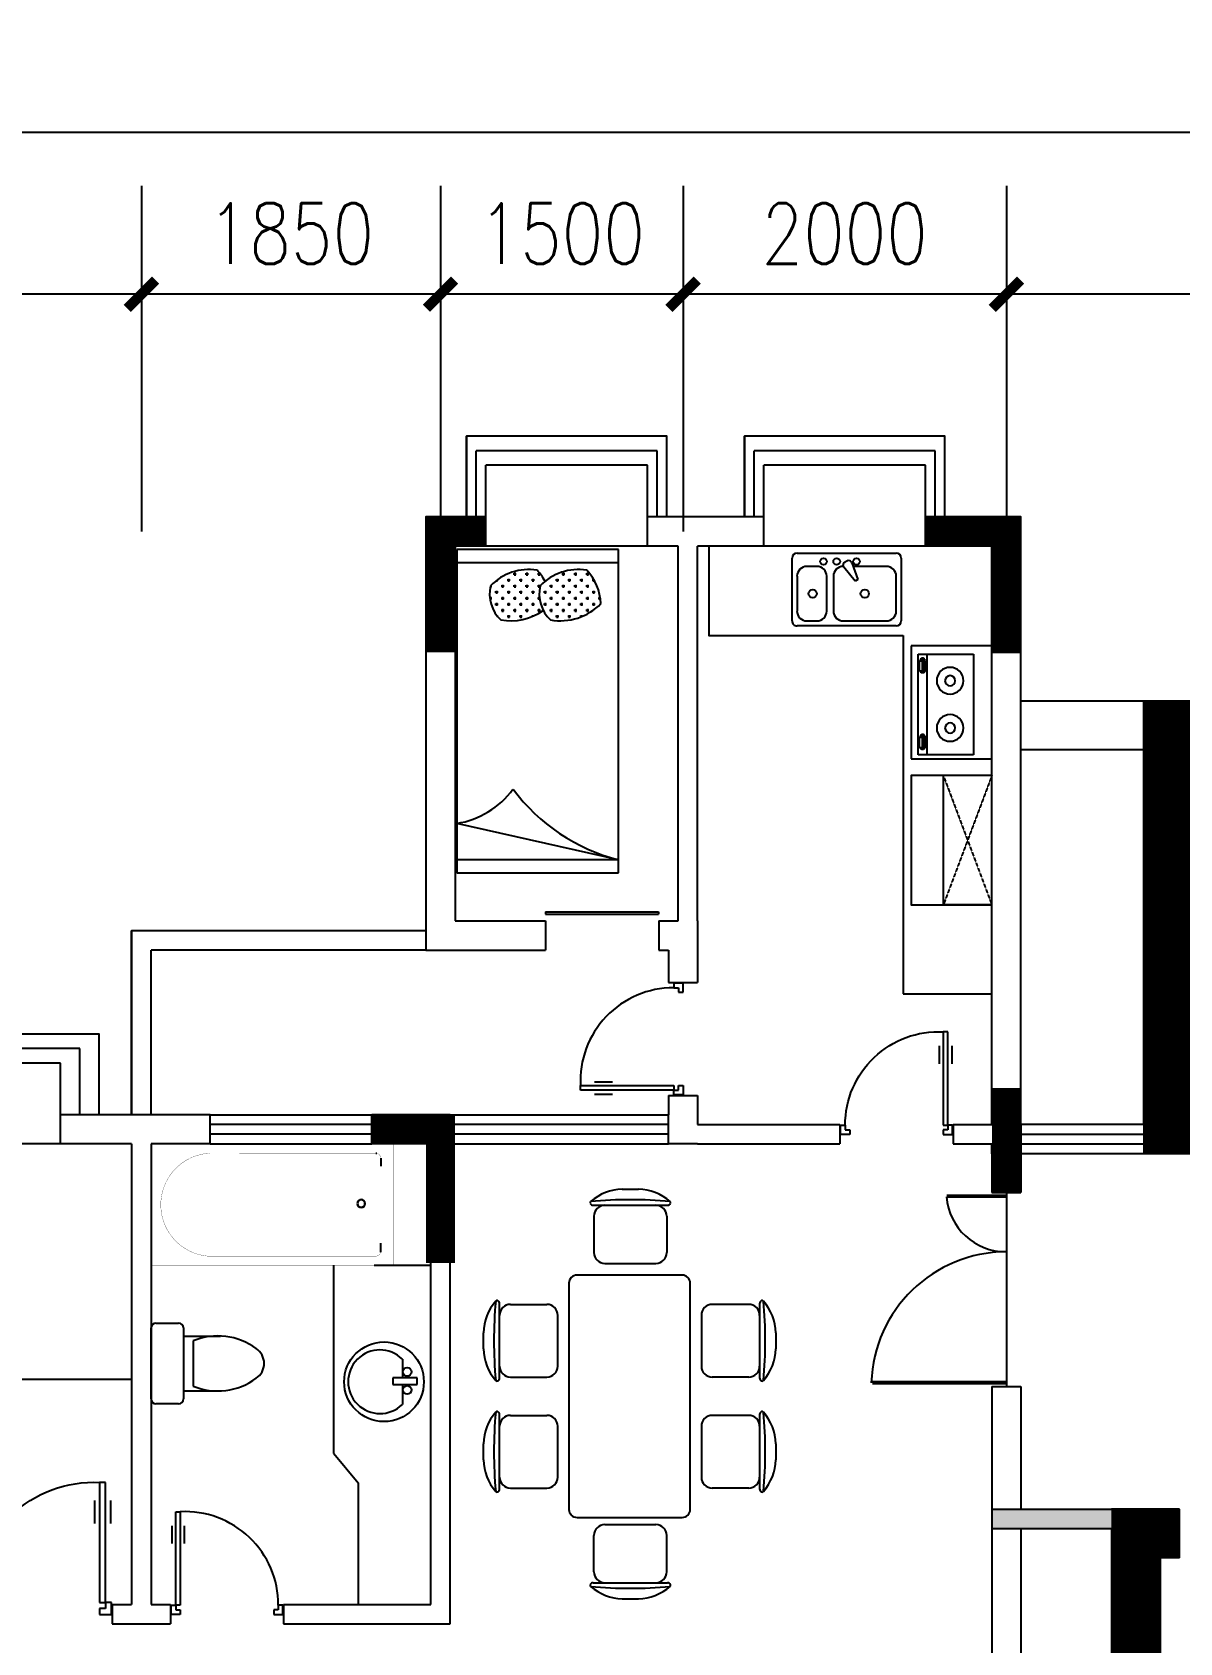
# Model space of a CAD drawing. Header units: millimetres. Extents: x 1245 to 40503, y 543 to 27982.
# Drawn here: x 10520 to 17617, y 17386 to 27353 of the extents above; entities that cross this region are included whole.
import ezdxf
from ezdxf.enums import TextEntityAlignment as Align

# ---------------------------------------------------------------- set-up
doc = ezdxf.new("R2010")
doc.units = ezdxf.units.MM
doc.linetypes.add('DASHED', pattern=[0.75, 0.5, -0.25])
doc.linetypes.add('HIDDEN', pattern=[0.375, 0.25, -0.125])
for name, color, linetype in [('AXIS', 3, 'Continuous'), ('J', 7, 'Continuous'), ('TOILET', 7, 'Continuous'), ('TOTHER', 7, 'Continuous'), ('W', 2, 'Continuous'), ('WALL', 4, 'Continuous'), ('WC', 10, 'Continuous'), ('WINDOW', 5, 'Continuous'), ('WINDOW_TEXT', 7, 'Continuous'), ('ZHU', 1, 'Continuous'), ('轮廓线', 240, 'Continuous')]:
    doc.layers.add(name, color=color, linetype=linetype)
doc.styles.add('DIM_FONT', font='SIMPLEX.shx', dxfattribs={"width": 0.8})
doc.styles.add('SIMPLEX', font='SIMPLEX.SHX')
doc.styles.get("Standard").update_dxf_attribs({"font": 'arial.ttf'})
doc.dimstyles.new('AXIS125', dxfattribs={"dimscale": 1.25, "dimtxt": 300, "dimasz": 1, "dimexe": 250, "dimexo": 300, "dimgap": 150, "dimtad": 1, "dimdec": 0, "dimzin": 0, "dimdsep": 46, "dimtxsty": 'DIM_FONT', "dimblk": '_DIMX', "dimcen": 0, "dimse1": 1, "dimse2": 1, "dimclrt": 7, "dimadec": 0, "dimazin": 0, "dimtfac": 1, "dimtdec": 0, "dimtix": 1, "dimtmove": 2, "dimatfit": 3, "dimldrblk": '_DIMX', "dimfxl": 1, "dimtolj": 1, "dimtzin": 0, "dimarcsym": 0})

# ---------------------------------------------------------------- blocks, each defined once
blk = doc.blocks.new('_B0MWI')
for p, q in [((-0.62, 3.2778), (0.62, 3.2778)), ((-0.62, 0.5), (-0.62, 3.2778)), ((0.62, 0.5), (0.62, 3.2778)), ((-0.56, 2.7778), (0.56, 2.7778)), ((-0.56, 0.5), (-0.56, 2.7778)), ((0.56, 0.5), (0.56, 2.7778)), ((-0.5, 2.2778), (0.5, 2.2778)), ((-0.5, 0.5), (-0.5, 2.2778)), ((0.5, 0.5), (0.5, 2.2778)), ((-0.5, -0.5), (0.5, -0.5))]:
    blk.add_line(p, q)
blk = doc.blocks.new('A$C11E469DE')
at = {"layer": 'W', "xscale": -1000, "yscale": 180, "zscale": 1000, "rotation": 359.999999683211}
blk.add_blockref('_B0MWI', (620, 90), dxfattribs=at)
blk = doc.blocks.new('_DIMX')
at = {"const_width": 50}
blk.add_lwpolyline([(-70, -70), (70, 70)], dxfattribs=at)
blk = doc.blocks.new('*D86')
at = {"layer": 'AXIS', "color": 0, "lineweight": -2, "transparency": 16777216}
blk.add_line((31243.5, 26731.5), (6246, 26731.5), dxfattribs=at)
at = {"layer": 'DEFPOINTS', "color": 0, "transparency": 16777216}
for p in [(6244.7, 26731.5), (6244.7, 24262.8), (31244.7, 24262.8)]:
    blk.add_point(p, dxfattribs=at)
at = {"layer": 'AXIS', "color": 0, "lineweight": -2, "transparency": 16777216, "xscale": 1.25, "yscale": 1.25, "zscale": 1.25, "rotation": 180}
blk.add_blockref('_DIMX', (6244.7, 26731.5), dxfattribs=at)
at = {"layer": 'AXIS', "color": 0, "lineweight": -2, "transparency": 16777216, "xscale": 1.25, "yscale": 1.25, "zscale": 1.25}
blk.add_blockref('_DIMX', (31244.7, 26731.5), dxfattribs=at)
at = {"layer": 'AXIS', "color": 7, "transparency": 16777216, "insert": (18744.7, 27106.5), "char_height": 375, "attachment_point": 5, "style": 'DIM_FONT'}
blk.add_mtext('\\A1;25000', dxfattribs=at)
blk = doc.blocks.new('*D88')
at = {"layer": 'AXIS', "color": 0, "lineweight": -2, "transparency": 16777216}
blk.add_line((11193.5, 25731.5), (8196, 25731.5), dxfattribs=at)
at = {"layer": 'DEFPOINTS', "color": 0, "transparency": 16777216}
for p in [(8194.7, 25731.5), (8194.7, 24262.8), (11194.7, 24262.8)]:
    blk.add_point(p, dxfattribs=at)
at = {"layer": 'AXIS', "color": 0, "lineweight": -2, "transparency": 16777216, "xscale": 1.25, "yscale": 1.25, "zscale": 1.25, "rotation": 180}
blk.add_blockref('_DIMX', (8194.7, 25731.5), dxfattribs=at)
at = {"layer": 'AXIS', "color": 0, "lineweight": -2, "transparency": 16777216, "xscale": 1.25, "yscale": 1.25, "zscale": 1.25}
blk.add_blockref('_DIMX', (11194.7, 25731.5), dxfattribs=at)
at = {"layer": 'AXIS', "color": 7, "transparency": 16777216, "insert": (9694.7, 26106.5), "char_height": 375, "attachment_point": 5, "style": 'DIM_FONT'}
blk.add_mtext('\\A1;3000', dxfattribs=at)
blk = doc.blocks.new('*D89')
at = {"layer": 'AXIS', "color": 0, "lineweight": -2, "transparency": 16777216}
blk.add_line((13043.5, 25731.5), (11196, 25731.5), dxfattribs=at)
at = {"layer": 'DEFPOINTS', "color": 0, "transparency": 16777216}
for p in [(11194.7, 25731.5), (11194.7, 24262.8), (13044.7, 24262.8)]:
    blk.add_point(p, dxfattribs=at)
at = {"layer": 'AXIS', "color": 0, "lineweight": -2, "transparency": 16777216, "xscale": 1.25, "yscale": 1.25, "zscale": 1.25, "rotation": 180}
blk.add_blockref('_DIMX', (11194.7, 25731.5), dxfattribs=at)
at = {"layer": 'AXIS', "color": 0, "lineweight": -2, "transparency": 16777216, "xscale": 1.25, "yscale": 1.25, "zscale": 1.25}
blk.add_blockref('_DIMX', (13044.7, 25731.5), dxfattribs=at)
at = {"layer": 'AXIS', "color": 7, "transparency": 16777216, "insert": (12119.7, 26106.5), "char_height": 375, "attachment_point": 5, "style": 'DIM_FONT'}
blk.add_mtext('\\A1;1850', dxfattribs=at)
blk = doc.blocks.new('*D90')
at = {"layer": 'AXIS', "color": 0, "lineweight": -2, "transparency": 16777216}
blk.add_line((14543.5, 25731.5), (13046, 25731.5), dxfattribs=at)
at = {"layer": 'DEFPOINTS', "color": 0, "transparency": 16777216}
for p in [(13044.7, 25731.5), (13044.7, 24262.8), (14544.7, 24262.8)]:
    blk.add_point(p, dxfattribs=at)
at = {"layer": 'AXIS', "color": 0, "lineweight": -2, "transparency": 16777216, "xscale": 1.25, "yscale": 1.25, "zscale": 1.25, "rotation": 180}
blk.add_blockref('_DIMX', (13044.7, 25731.5), dxfattribs=at)
at = {"layer": 'AXIS', "color": 0, "lineweight": -2, "transparency": 16777216, "xscale": 1.25, "yscale": 1.25, "zscale": 1.25}
blk.add_blockref('_DIMX', (14544.7, 25731.5), dxfattribs=at)
at = {"layer": 'AXIS', "color": 7, "transparency": 16777216, "insert": (13794.7, 26106.5), "char_height": 375, "attachment_point": 5, "style": 'DIM_FONT'}
blk.add_mtext('\\A1;1500', dxfattribs=at)
blk = doc.blocks.new('*D91')
at = {"layer": 'AXIS', "color": 0, "lineweight": -2, "transparency": 16777216}
blk.add_line((16543.5, 25731.5), (14546, 25731.5), dxfattribs=at)
at = {"layer": 'DEFPOINTS', "color": 0, "transparency": 16777216}
for p in [(14544.7, 25731.5), (14544.7, 24262.8), (16544.7, 24262.8)]:
    blk.add_point(p, dxfattribs=at)
at = {"layer": 'AXIS', "color": 0, "lineweight": -2, "transparency": 16777216, "xscale": 1.25, "yscale": 1.25, "zscale": 1.25, "rotation": 180}
blk.add_blockref('_DIMX', (14544.7, 25731.5), dxfattribs=at)
at = {"layer": 'AXIS', "color": 0, "lineweight": -2, "transparency": 16777216, "xscale": 1.25, "yscale": 1.25, "zscale": 1.25}
blk.add_blockref('_DIMX', (16544.7, 25731.5), dxfattribs=at)
at = {"layer": 'AXIS', "color": 7, "transparency": 16777216, "insert": (15544.7, 26106.5), "char_height": 375, "attachment_point": 5, "style": 'DIM_FONT'}
blk.add_mtext('\\A1;2000', dxfattribs=at)
blk = doc.blocks.new('*D92')
at = {"layer": 'AXIS', "color": 0, "lineweight": -2, "transparency": 16777216}
blk.add_line((20943.5, 25731.5), (16546, 25731.5), dxfattribs=at)
at = {"layer": 'DEFPOINTS', "color": 0, "transparency": 16777216}
for p in [(16544.7, 25731.5), (16544.7, 24262.8), (20944.7, 24262.8)]:
    blk.add_point(p, dxfattribs=at)
at = {"layer": 'AXIS', "color": 0, "lineweight": -2, "transparency": 16777216, "xscale": 1.25, "yscale": 1.25, "zscale": 1.25, "rotation": 180}
blk.add_blockref('_DIMX', (16544.7, 25731.5), dxfattribs=at)
at = {"layer": 'AXIS', "color": 0, "lineweight": -2, "transparency": 16777216, "xscale": 1.25, "yscale": 1.25, "zscale": 1.25}
blk.add_blockref('_DIMX', (20944.7, 25731.5), dxfattribs=at)
at = {"layer": 'AXIS', "color": 7, "transparency": 16777216, "insert": (18744.7, 26106.5), "char_height": 375, "attachment_point": 5, "style": 'DIM_FONT'}
blk.add_mtext('\\A1;4400', dxfattribs=at)
blk = doc.blocks.new('M_E24TTP')
at = {"layer": 'TOILET', "color": 7}
for p, q in [((-169.7, 200.4), (-169.7, 430.4)), ((169.7, 200.4), (169.7, 430.4)), ((-220, 200), (220, 200)), ((-139.7, 260.4), (139.7, 260.4)), ((-250, 30), (-250, 170)), ((250, 170), (250, 30)), ((220, 0), (-220, 0))]:
    blk.add_line(p, q, dxfattribs=at)
for centre, radius, start, end in [((0, 589.6), 109.8, 33.45086, 146.54914), ((227.4, 412.8), 397.5, 143.36186, 202.54952), ((-227.4, 412.8), 397.5, 337.45048, 36.63814), ((-220, 170), 30, 90, 180), ((220, 170), 30, 0, 90), ((-220, 30), 30, 180, 270), ((220, 30), 30, 270, 0)]:
    blk.add_arc(centre, radius, start, end, dxfattribs=at)
at = {"style": 'DIM_FONT', "width": 0.8, "flags": 9}
for tag in ['YSIZE', 'XSIZE']:
    blk.add_attdef(tag, (0, 0), '', height=0.5, dxfattribs=at)
blk = doc.blocks.new('M_E4')
for p, q in [((670.2, -79.9), (670.2, -136.6)), ((670.2, -85.9), (670.2, -97)), ((670, -662.9), (670, -613.6))]:
    blk.add_line(p, q)
at = {"const_width": 1.5}
for points in [[(-750, -750), (-750, 0)], [(-750, 0), (750, 0)], [(750, 0), (750, -750)], [(607.9, -55.9), (640.2, -55.9)], [(670, -89.8), (670, -656.4)], [(670, -662.9), (670, -654.6)], [(750, -750), (-750, -750)]]:
    blk.add_lwpolyline(points, dxfattribs=at)
for points in [[(-399.3, -55.8, 0.930688), (-387.6, -693, 0.930688)], [(670.2, -85.9, 0.414214), (640.2, -55.9, 0.414214)], [(670, -89.8, 0.041784), (669.6, -84.8, 0.412615)], [(640, -692.9, 0.414214), (670, -662.9, 0.414214)]]:
    blk.add_lwpolyline(points, format="xyb", dxfattribs=at)
at = {"const_width": 1.5, "flags": 128}
for points in [[(-399.3, -55.8), (607.9, -55.9)], [(-399.3, -694.2), (645.3, -692.5)]]:
    blk.add_lwpolyline(points, dxfattribs=at)
for radius in [25, 23]:
    blk.add_circle((550, -381.2), radius)
blk.add_arc((640, -662.9), 30, 270, 280.17596)
at = {"width": 0.8, "flags": 9}
for tag in ['XSIZE', 'YSIZE']:
    blk.add_attdef(tag, (0, 0), '', height=0.5, dxfattribs=at)
blk = doc.blocks.new('M_A23MCU')
for p, q in [((-0.454, 0.081), (-0.454, 0.905)), ((-0.454, 0.905), (-0.413, 0.905)), ((-0.413, 0.905), (-0.413, 0.081)), ((-0.489, 0.782), (-0.489, 0.624)), ((-0.378, 0.782), (-0.378, 0.624)), ((-0.495, -0.002), (-0.495, 0.081)), ((-0.495, 0.081), (-0.454, 0.081)), ((-0.413, 0.081), (-0.454, 0.081)), ((-0.454, 0.081), (-0.454, 0.039)), ((-0.454, 0.039), (-0.413, 0.039)), ((-0.413, 0.039), (-0.413, -0.002)), ((0.412, 0.039), (0.412, -0.002)), ((0.453, 0.039), (0.412, 0.039)), ((0.453, 0.081), (0.453, 0.039)), ((0.494, 0.081), (0.453, 0.081)), ((0.494, -0.002), (0.494, 0.081)), ((-0.413, -0.002), (-0.495, -0.002)), ((-0.495, -0.002), (-0.495, -0.002)), ((0.412, -0.002), (0.494, -0.002)), ((0.494, -0.002), (0.494, -0.002))]:
    blk.add_line(p, q)
blk.add_arc((-0.372, 0.082), 0.825, 359.9283, 92.866)
blk = doc.blocks.new('_WBLK')
for p, q in [((-0.5, 0.5), (0.5, 0.5)), ((0.5, 0.1667), (-0.5, 0.1667)), ((0.5, -0.1667), (-0.5, -0.1667)), ((-0.5, -0.5), (0.5, -0.5))]:
    blk.add_line(p, q)
at = {"layer": 'WINDOW_TEXT', "style": 'SIMPLEX', "flags": 9}
blk.add_attdef('A', text='', height=1, dxfattribs=at).set_placement((0, 1.5), align=Align.MIDDLE)
blk = doc.blocks.new('M_A6')
blk.add_line((0.5, 0), (0.5, 0))
blk = doc.blocks.new('M_A17ORW')
at = {"const_width": 0.02}
for points in [[(-0.481, -0.0014), (-0.481, -0.3084)], [(0.481, 0.0014), (0.481, -0.6906)]]:
    blk.add_lwpolyline(points, dxfattribs=at)
for centre, radius, start, end in [((-0.5008, -0.0026), 0.3067, 274.24917, 0.21013), ((0.5046, 0.0019), 0.6987, 180.27623, 268.06031)]:
    blk.add_arc(centre, radius, start, end)
blk = doc.blocks.new('M_A13ZTG')
for p, q in [((-0.502, 0.208), (0.498, 0.208)), ((-0.502, 0.208), (-0.502, 0.19)), ((-0.502, 0.19), (0.498, 0.19)), ((0.498, 0.208), (0.498, 0.19))]:
    blk.add_line(p, q)
blk = doc.blocks.new('*X16')
at = {"color": 0}
for p, q in [((284896.9, 2278.1), (284896.9, 2296.9)), ((284933, 2325), (284943.8, 2325)), ((284934.4, 2315.6), (284934.4, 2325.6)), ((284971.9, 2278.1), (284971.9, 2296.9)), ((285000, 2325), (285018.8, 2325)), ((285009.4, 2315.6), (285009.4, 2334.4)), ((285046.9, 2278.1), (285046.9, 2296.9)), ((285075, 2325), (285093.8, 2325)), ((285084.4, 2315.6), (285084.4, 2334.4)), ((285121.9, 2278.1), (285121.9, 2296.9)), ((285196.9, 2278.1), (285196.9, 2296.9)), ((285234.4, 2315.6), (285234.4, 2322.7)), ((285239.8, 2325), (285243.8, 2325)), ((285271.9, 2278.1), (285271.9, 2296.9)), ((285300, 2325), (285318.8, 2325)), ((285309.4, 2315.6), (285309.4, 2334.4)), ((285346.9, 2278.1), (285346.9, 2296.9)), ((285375, 2325), (285393.8, 2325)), ((285384.4, 2315.6), (285384.4, 2334.4)), ((285421.9, 2278.1), (285421.9, 2296.9)), ((285450, 2325), (285452.3, 2325)), ((285459.4, 2315.6), (285459.4, 2315.8)), ((284817.1, 2212.5), (284831.2, 2212.5)), ((284821.9, 2203.1), (284821.9, 2221.9)), ((284850, 2250), (284868.8, 2250)), ((284859.4, 2240.6), (284859.4, 2259.4)), ((284887.5, 2287.5), (284906.2, 2287.5)), ((284887.5, 2212.5), (284906.2, 2212.5)), ((284896.9, 2203.1), (284896.9, 2221.9)), ((284925, 2250), (284943.8, 2250)), ((284934.4, 2240.6), (284934.4, 2259.4)), ((284962.5, 2287.5), (284981.2, 2287.5)), ((284962.5, 2212.5), (284981.2, 2212.5)), ((284971.9, 2203.1), (284971.9, 2221.9)), ((285000, 2250), (285018.8, 2250)), ((285009.4, 2240.6), (285009.4, 2259.4)), ((285037.5, 2287.5), (285056.2, 2287.5)), ((285037.5, 2212.5), (285056.2, 2212.5)), ((285046.9, 2203.1), (285046.9, 2221.9)), ((285075, 2250), (285093.8, 2250)), ((285084.4, 2240.6), (285084.4, 2259.4)), ((285112.5, 2287.5), (285131.2, 2287.5)), ((285112.5, 2212.5), (285131.2, 2212.5)), ((285121.9, 2203.1), (285121.9, 2221.9)), ((285150, 2250), (285168.8, 2250)), ((285159.4, 2240.6), (285159.4, 2259.4)), ((285187.5, 2287.5), (285206.2, 2287.5)), ((285187.5, 2212.5), (285206.2, 2212.5)), ((285196.9, 2203.1), (285196.9, 2221.9)), ((285225, 2250), (285243.8, 2250)), ((285234.4, 2240.6), (285234.4, 2259.4)), ((285262.5, 2287.5), (285281.2, 2287.5)), ((285262.5, 2212.5), (285281.2, 2212.5)), ((285271.9, 2203.1), (285271.9, 2221.9)), ((285300, 2250), (285318.8, 2250)), ((285309.4, 2240.6), (285309.4, 2259.4)), ((285337.5, 2287.5), (285356.2, 2287.5)), ((285337.5, 2212.5), (285356.2, 2212.5)), ((285346.9, 2203.1), (285346.9, 2221.9)), ((285375, 2250), (285393.8, 2250)), ((285384.4, 2240.6), (285384.4, 2259.4)), ((285412.5, 2287.5), (285431.2, 2287.5)), ((285412.5, 2212.5), (285431.2, 2212.5)), ((285421.9, 2203.1), (285421.9, 2221.9)), ((285450, 2250), (285468.8, 2250)), ((285459.4, 2240.6), (285459.4, 2259.4)), ((285487.5, 2212.5), (285500.2, 2212.5)), ((285496.9, 2203.1), (285496.9, 2221.9)), ((284850, 2175), (284868.8, 2175)), ((284856.1, 2100), (284868.8, 2100)), ((284859.4, 2165.6), (284859.4, 2184.4)), ((284859.4, 2094.3), (284859.4, 2109.4)), ((284887.5, 2137.5), (284906.2, 2137.5)), ((284896.9, 2128.1), (284896.9, 2146.9)), ((284925, 2175), (284943.8, 2175)), ((284925, 2100), (284943.8, 2100)), ((284934.4, 2165.6), (284934.4, 2184.4)), ((284934.4, 2090.6), (284934.4, 2109.4)), ((284962.5, 2137.5), (284981.2, 2137.5)), ((284971.9, 2128.1), (284971.9, 2146.9)), ((285000, 2175), (285018.8, 2175)), ((285000, 2100), (285018.8, 2100)), ((285009.4, 2165.6), (285009.4, 2184.4)), ((285009.4, 2090.6), (285009.4, 2109.4)), ((285037.5, 2137.5), (285056.2, 2137.5)), ((285046.9, 2128.1), (285046.9, 2146.9)), ((285075, 2175), (285093.8, 2175)), ((285075, 2100), (285093.8, 2100)), ((285084.4, 2165.6), (285084.4, 2184.4)), ((285084.4, 2090.6), (285084.4, 2109.4)), ((285112.5, 2137.5), (285131.2, 2137.5)), ((285121.9, 2128.1), (285121.9, 2146.9)), ((285150, 2175), (285168.8, 2175)), ((285150, 2100), (285150.9, 2100)), ((285159.4, 2165.6), (285159.4, 2184.4)), ((285159.4, 2106.3), (285159.4, 2109.4)), ((285162.9, 2100), (285168.8, 2100)), ((285187.5, 2137.5), (285206.2, 2137.5)), ((285196.9, 2128.1), (285196.9, 2146.9)), ((285225, 2175), (285243.8, 2175)), ((285225, 2100), (285243.8, 2100)), ((285234.4, 2165.6), (285234.4, 2184.4)), ((285234.4, 2090.6), (285234.4, 2109.4)), ((285262.5, 2137.5), (285281.2, 2137.5)), ((285271.9, 2128.1), (285271.9, 2146.9)), ((285300, 2175), (285318.8, 2175)), ((285300, 2100), (285318.8, 2100)), ((285309.4, 2165.6), (285309.4, 2184.4)), ((285309.4, 2090.6), (285309.4, 2109.4)), ((285337.5, 2137.5), (285356.2, 2137.5)), ((285346.9, 2128.1), (285346.9, 2146.9)), ((285375, 2175), (285393.8, 2175)), ((285375, 2100), (285393.8, 2100)), ((285384.4, 2165.6), (285384.4, 2184.4)), ((285384.4, 2090.6), (285384.4, 2109.4)), ((285412.5, 2137.5), (285431.2, 2137.5)), ((285421.9, 2128.1), (285421.9, 2146.9)), ((285450, 2175), (285468.8, 2175)), ((285450, 2100), (285457.6, 2100)), ((285459.4, 2165.6), (285459.4, 2184.4)), ((285459.4, 2101.3), (285459.4, 2109.4)), ((285487.5, 2137.5), (285496.8, 2137.5)), ((285496.9, 2137.7), (285496.9, 2146.9)), ((284887.5, 2062.5), (284906.2, 2062.5)), ((284896.9, 2053.1), (284896.9, 2071.9)), ((284962.5, 2062.5), (284981.2, 2062.5)), ((284971.9, 2053.1), (284971.9, 2071.9)), ((285037.5, 2062.5), (285056.2, 2062.5)), ((285046.9, 2053.1), (285046.9, 2071.9)), ((285187.8, 2062.5), (285206.2, 2062.5)), ((285196.9, 2053.1), (285196.9, 2071.9)), ((285262.5, 2062.5), (285281.2, 2062.5)), ((285271.9, 2053.1), (285271.9, 2071.9)), ((285337.5, 2062.5), (285356.2, 2062.5)), ((285346.9, 2053.1), (285346.9, 2071.9))]:
    blk.add_line(p, q, dxfattribs=at)
blk = doc.blocks.new('RECTANG')
for p, q in [((1, 1), (0, 1)), ((0, 1), (0, 0)), ((1, 0), (1, 1)), ((0, 0), (1, 0))]:
    blk.add_line(p, q)
blk = doc.blocks.new('_C1LMW')
for p, q in [((-1000, -80), (0, -305.1)), ((-1000, -80), (0, -80)), ((0, -1920), (-1000, -1920))]:
    blk.add_line(p, q)
for centre, radius, start, end in [((-1289.1, -1214.7), 1170.9, 36.51691, 75.70618), ((81, -828.5), 529.6, 98.79546, 144.09817), ((-348, -517.9), 4.547473508864641e-13, 270, 343.03381), ((-638.9, -1913.1), 354.2, 80.36573, 135.52238), ((-732.6, -1725.1), 222.3, 346.72559, 46.49598), ((-332.1, -1913.1), 354.2, 80.36573, 124.98964), ((-425.8, -1725.1), 222.3, 346.72559, 46.49598), ((-566.5, -1649.1), 325.5, 182.79663, 223.2149), ((-751.9, -1548.2), 327.9, 260.91317, 315.95411)]:
    blk.add_arc(centre, radius, start, end)
at = {"layer": 'J'}
for centre, radius, start, end in [((-445.1, -1548.2), 327.9, 260.91317, 315.95411), ((-259.7, -1649.1), 325.5, 208.32775, 223.2149)]:
    blk.add_arc(centre, radius, start, end, dxfattribs=at)
at = {"xscale": 1999.996, "yscale": 999.998, "zscale": 1999.996, "rotation": 90}
blk.add_blockref('RECTANG', (0, -2000), dxfattribs=at)
blk.add_blockref('*X16', (-285705.5, -3910.1))
at = {"style": 'DIM_FONT', "width": 0.8, "flags": 9}
for tag in ['YSIZE', 'XSIZE']:
    blk.add_attdef(tag, (0, 0), '', height=0.5, dxfattribs=at)
blk = doc.blocks.new('M_E19')
for p, q in [((-323.5, -113.1), (-323.5, -455.5)), ((299.3, -113.1), (-323.5, -113.1)), ((299.3, -455.5), (299.3, -113.1)), ((-323.5, -399.8), (299.3, -399.8)), ((-323.5, -455.5), (299.3, -455.5)), ((-290.9, -422.1), (-290.8, -433.8)), ((-215.7, -431.5), (-280.4, -431.5)), ((-280.4, -431.5), (-280.4, -448.2)), ((-280.4, -448.2), (-215.7, -448.2)), ((-215.7, -448.2), (-215.7, -431.5)), ((-199.1, -423.2), (-199.1, -433.7)), ((182.1, -422.1), (182.2, -433.8)), ((192.6, -431.5), (192.6, -448.2)), ((257.3, -431.5), (192.6, -431.5)), ((192.6, -448.2), (257.3, -448.2)), ((257.3, -448.2), (257.3, -431.5)), ((273.9, -423.2), (273.9, -433.7))]:
    blk.add_line(p, q)
for points in [[(-199.1, -423.2, 0.259034), (-201, -419.8, 0.076276), (-212.5, -414.9, 0.036515), (-226.1, -412.4, 0.026615), (-244.9, -411.4, 0.026615), (-263.8, -412.4, 0.036515), (-277.3, -414.9, 0.076276), (-288.9, -419.8, 0.259034), (-290.8, -423.2, 0.078462), (-290.6, -424.5, 0.056762)], [(-199.1, -433.7, 0.259034), (-201, -430.3, 0.076276), (-212.5, -425.4, 0.036515), (-226.1, -422.9, 0.026615), (-244.9, -421.9, 0.026615), (-263.8, -422.9, 0.036515), (-277.3, -425.4, 0.076276), (-288.9, -430.3, 0.259034), (-290.8, -433.7, 0.259034), (-288.9, -437.2, 0.056762), (-280.4, -441.2, 0.036515)], [(-215.7, -442.9, 0.008736), (-212.5, -442.1, 0.076276), (-201, -437.2, 0.259034), (-199.1, -433.7, 0.259034)], [(273.9, -423.2, 0.259034), (272, -419.8, 0.076276), (260.5, -414.9, 0.036515), (246.9, -412.4, 0.026615), (228.1, -411.4, 0.026615), (209.2, -412.4, 0.036515), (195.7, -414.9, 0.076276), (184.1, -419.8, 0.259034), (182.2, -423.2, 0.078462), (182.4, -424.5, 0.056762)], [(273.9, -433.7, 0.259034), (272, -430.3, 0.076276), (260.5, -425.4, 0.036515), (246.9, -422.9, 0.026615), (228.1, -421.9, 0.026615), (209.2, -422.9, 0.036515), (195.7, -425.4, 0.076276), (184.1, -430.3, 0.259034), (182.2, -433.7, 0.259034), (184.1, -437.2, 0.056762), (192.6, -441.2, 0.036515)], [(257.3, -442.9, 0.008736), (260.5, -442.1, 0.076276), (272, -437.2, 0.259034), (273.9, -433.7, 0.259034)]]:
    blk.add_lwpolyline(points, format="xyb")
at = {"layer": 'TOTHER', "linetype": 'Continuous'}
for p, q in [((-350, 0), (350, 0)), ((-350, -500), (-350, 0)), ((350, 0), (350, -500)), ((350, -500), (-350, -500))]:
    blk.add_line(p, q, dxfattribs=at)
for centre, radius in [((-158.4, -258.5), 82.5), ((134.2, -258.5), 82.5), ((-158.4, -258.5), 31.6), ((134.2, -258.5), 31.6)]:
    blk.add_circle(centre, radius, dxfattribs=at)
at = {"width": 0.8, "flags": 9}
for tag in ['XSIZE', 'YSIZE']:
    blk.add_attdef(tag, (0, 0), '', height=0.5, dxfattribs=at)
blk = doc.blocks.new('M_E25ESP')
at = {"color": 0, "linetype": 'ByBlock'}
for p, q in [((0, -306.8), (0, 306.8)), ((30.7, 337.5), (419.3, 337.5)), ((358, 306.8), (143.2, 306.8)), ((450, 306.8), (450, -306.8)), ((81.8, 245.5), (81.8, 40)), ((419.3, -20.5), (419.3, 245.5)), ((48.4, 2), (56.6, -12.3)), ((58.9, 31.4), (162.5, 70.2)), ((172.8, 52.5), (87.3, -17.8)), ((162.5, 70.2), (172.8, 52.5)), ((143.2, -81.8), (358, -81.8)), ((81.8, -184.1), (81.8, -245.5)), ((358, -122.7), (143.2, -122.7)), ((419.3, -245.5), (419.3, -184.1)), ((419.3, -337.5), (30.7, -337.5)), ((143.2, -306.8), (358, -306.8))]:
    blk.add_line(p, q, dxfattribs=at)
for centre, radius in [((250.6, 112.5), 25.6), ((51.1, 61.4), 20.5), ((51.1, -61.4), 20.5), ((51.1, -143.2), 20.5), ((250.6, -209.7), 25.6)]:
    blk.add_circle(centre, radius, dxfattribs=at)
for centre, radius, start, end in [((30.7, 306.8), 30.7, 90, 180), ((143.2, 245.5), 61.4, 90, 180), ((358, 245.5), 61.4, 0, 90), ((419.3, 306.8), 30.7, 0, 90), ((66.1, 12.3), 20.5, 110.53768, 210), ((74.3, -2), 20.5, 210, 309.46232), ((143.2, -20.5), 61.4, 180, 270), ((358, -20.5), 61.4, 270, 0), ((143.2, -184.1), 61.4, 90, 180), ((358, -184.1), 61.4, 0, 90), ((143.2, -245.5), 61.4, 180, 270), ((358, -245.5), 61.4, 270, 0), ((30.7, -306.8), 30.7, 180, 270), ((419.3, -306.8), 30.7, 270, 0)]:
    blk.add_arc(centre, radius, start, end, dxfattribs=at)
at = {"style": 'DIM_FONT', "width": 0.8, "flags": 9}
for tag in ['YSIZE', 'XSIZE']:
    blk.add_attdef(tag, (0, 0), '', height=0.5, dxfattribs=at)
blk = doc.blocks.new('M_E22')
at = {"layer": 'TOTHER', "linetype": 'HIDDEN'}
blk.add_line((-400, 0), (-400, -300), dxfattribs=at)
at = {"layer": 'TOTHER', "linetype": 'DASHED'}
for p, q in [((400, -300), (-400, 0)), ((400, 0), (-400, -300)), ((-400, -300), (400, -300))]:
    blk.add_line(p, q, dxfattribs=at)
at = {"layer": 'TOTHER', "linetype": 'Continuous'}
blk.add_lwpolyline([(-400, 0), (400, 0), (400, -500), (-400, -500)], close=True, dxfattribs=at)
at = {"width": 0.8, "flags": 9}
for tag in ['XSIZE', 'YSIZE']:
    blk.add_attdef(tag, (0, 0), '', height=0.5, dxfattribs=at)

msp = doc.modelspace()

# ---------------------------------------------------------------- hatches: boundary and pattern name
at = {"layer": 'ZHU'}
h = msp.add_hatch(color=256, dxfattribs=at)
h.paths.add_polyline_path([(17614.7, 18212.8), (17194.7, 18212.8), (16544.7, 18212.8), (16544.7, 18092.8), (17194.7, 18092.8), (17194.7, 18062.8), (17614.7, 18064.4)])
h.paths.add_polyline_path([(16544.7, 18212.8), (16454.7, 18212.8), (16454.7, 18092.8), (16544.7, 18092.8)])

# ---------------------------------------------------------------- linework, layer by layer
for p, q in [((17394.7, 23212.8), (16634.7, 23212.8)), ((17394.7, 22912.8), (16634.7, 22912.8))]:
    msp.add_line(p, q)
at = {"layer": 'AXIS'}
for p, q in [((11194.7, 26401.1), (11194.7, 24262.8)), ((13044.7, 26401.1), (13044.7, 24262.8)), ((14544.7, 26401.1), (14544.7, 24262.8)), ((16544.7, 26401.1), (16544.7, 24262.8))]:
    msp.add_line(p, q, dxfattribs=at)
at = {"layer": 'J'}
for p, q in [((14169.3, 20193.2), (14268.5, 20193.2)), ((13988.9, 20093.2), (14448.9, 20093.2)), ((13993.9, 20025.7), (13993.9, 19800.7)), ((14443.9, 20025.7), (14443.9, 19800.7)), ((14539.2, 19661.5), (13889.2, 19661.5)), ((14061.4, 19733.2), (14376.4, 19733.2)), ((13839.2, 19611.5), (13839.2, 18211.5)), ((14589.2, 18211.5), (14589.2, 19611.5)), ((13409.9, 19024.9), (13409.9, 19484.9)), ((13477.4, 19479.9), (13702.4, 19479.9)), ((14950.9, 19479.9), (14725.9, 19479.9)), ((15018.4, 19484.9), (15018.4, 19024.9)), ((13769.9, 19097.4), (13769.9, 19412.4)), ((14658.4, 19412.4), (14658.4, 19097.4)), ((13309.9, 19205.3), (13309.9, 19304.5)), ((15118.4, 19304.5), (15118.4, 19205.3)), ((10344.4, 19018.1), (11134.7, 19018.1)), ((13477.4, 19029.9), (13702.4, 19029.9)), ((14950.9, 19029.9), (14725.9, 19029.9)), ((13409.9, 18338.1), (13409.9, 18798.1)), ((13477.4, 18793.1), (13702.4, 18793.1)), ((14950.9, 18793.1), (14725.9, 18793.1)), ((15018.4, 18798.1), (15018.4, 18338.1)), ((13769.9, 18410.6), (13769.9, 18725.6)), ((14658.4, 18725.6), (14658.4, 18410.6)), ((13309.9, 18518.5), (13309.9, 18617.6)), ((15118.4, 18617.6), (15118.4, 18518.5)), ((13477.4, 18343.1), (13702.4, 18343.1)), ((14950.9, 18343.1), (14725.9, 18343.1)), ((13889.2, 18161.5), (14539.2, 18161.5)), ((13993.9, 17825.6), (13993.9, 18050.6)), ((14061.4, 18118.1), (14376.4, 18118.1)), ((14443.9, 17825.6), (14443.9, 18050.6)), ((13988.9, 17758.1), (14448.9, 17758.1)), ((14169.3, 17658.1), (14268.5, 17658.1))]:
    msp.add_line(p, q, dxfattribs=at)
for centre, radius, start, end in [((14179.1, 19877.8), 315.6, 91.76514, 130.72654), ((14258.8, 19877.8), 315.6, 49.27346, 88.23486), ((13979.7, 20109.4), 10, 130.72654, 202.66999), ((13988.9, 20113.2), 20, 202.66999, 270), ((14218.9, 17415.4), 2712.7, 84.8023, 95.1977), ((14061.4, 20025.7), 67.5, 90, 180), ((14376.4, 20025.7), 67.5, 0, 90), ((14448.9, 20113.2), 20, 270, 337.33001), ((14458.1, 20109.4), 10, 337.33001, 49.27346), ((14061.4, 19800.7), 67.5, 180, 270), ((14376.4, 19800.7), 67.5, 270, 0), ((13889.2, 19611.5), 50, 90, 180), ((14539.2, 19611.5), 50, 0, 90), ((13625.4, 19294.7), 315.6, 139.27346, 178.23486), ((16087.8, 19254.9), 2712.7, 174.8023, 185.1977), ((13393.8, 19494.1), 10, 67.33001, 139.27346), ((13389.9, 19484.9), 20, 0, 67.33001), ((13477.4, 19412.4), 67.5, 90, 180), ((13702.4, 19412.4), 67.5, 0, 90), ((14725.9, 19412.4), 67.5, 90, 180), ((14950.9, 19412.4), 67.5, 0, 90), ((15038.4, 19484.9), 20, 112.66999, 180), ((15034.6, 19494.1), 10, 40.72654, 112.66999), ((14803, 19294.7), 315.6, 1.76514, 40.72654), ((12340.6, 19254.9), 2712.7, 354.8023, 5.1977), ((13625.4, 19215), 315.6, 181.76514, 220.72654), ((14803, 19215), 315.6, 319.27346, 358.23486), ((13477.4, 19097.4), 67.5, 180, 270), ((13702.4, 19097.4), 67.5, 270, 0), ((14725.9, 19097.4), 67.5, 180, 270), ((14950.9, 19097.4), 67.5, 270, 0), ((13393.8, 19015.7), 10, 220.72654, 292.66999), ((13389.9, 19024.9), 20, 292.66999, 0), ((15038.4, 19024.9), 20, 180, 247.33001), ((15034.6, 19015.7), 10, 247.33001, 319.27346), ((13625.4, 18607.9), 315.6, 139.27346, 178.23486), ((16087.8, 18568.1), 2712.7, 174.8023, 185.1977), ((13393.8, 18807.3), 10, 67.33001, 139.27346), ((13389.9, 18798.1), 20, 0, 67.33001), ((13477.4, 18725.6), 67.5, 90, 180), ((13702.4, 18725.6), 67.5, 0, 90), ((14725.9, 18725.6), 67.5, 90, 180), ((14950.9, 18725.6), 67.5, 0, 90), ((15038.4, 18798.1), 20, 112.66999, 180), ((15034.6, 18807.3), 10, 40.72654, 112.66999), ((14803, 18607.9), 315.6, 1.76514, 40.72654), ((12340.6, 18568.1), 2712.7, 354.8023, 5.1977), ((13625.4, 18528.2), 315.6, 181.76514, 220.72654), ((14803, 18528.2), 315.6, 319.27346, 358.23486), ((13477.4, 18410.6), 67.5, 180, 270), ((13702.4, 18410.6), 67.5, 270, 0), ((14725.9, 18410.6), 67.5, 180, 270), ((14950.9, 18410.6), 67.5, 270, 0), ((13393.8, 18328.8), 10, 220.72654, 292.66999), ((13389.9, 18338.1), 20, 292.66999, 0), ((15038.4, 18338.1), 20, 180, 247.33001), ((15034.6, 18328.8), 10, 247.33001, 319.27346), ((13889.2, 18211.5), 50, 180, 270), ((14539.2, 18211.5), 50, 270, 0), ((14061.4, 18050.6), 67.5, 90, 180), ((14376.4, 18050.6), 67.5, 0, 90), ((13979.7, 17742), 10, 157.33001, 229.27346), ((13988.9, 17738.1), 20, 90, 157.33001), ((14061.4, 17825.6), 67.5, 180, 270), ((14376.4, 17825.6), 67.5, 270, 0), ((14448.9, 17738.1), 20, 22.66999, 90), ((14458.1, 17742), 10, 310.72654, 22.66999), ((14179.1, 17973.6), 315.6, 229.27346, 268.23486), ((14218.9, 20435.9), 2712.7, 264.8023, 275.1977), ((14258.8, 17973.6), 315.6, 271.76514, 310.72654)]:
    msp.add_arc(centre, radius, start, end, dxfattribs=at)
at = {"layer": 'W'}
for p, q in [((12954.7, 21792.8), (11134.7, 21792.8)), ((11134.7, 20652.8), (11134.7, 21792.8)), ((11254.7, 20652.8), (11254.7, 21672.8)), ((12954.7, 21672.8), (11254.7, 21672.8))]:
    msp.add_line(p, q, dxfattribs=at)
at = {"layer": 'WALL'}
for p, q in [((13324.7, 24352.8), (12954.7, 24352.8)), ((12954.7, 24352.8), (12954.7, 21672.8)), ((13324.7, 24172.8), (13324.7, 24352.8)), ((15044.7, 24352.8), (14324.7, 24352.8)), ((14324.7, 24172.8), (14324.7, 24352.8)), ((15044.7, 24172.8), (15044.7, 24352.8)), ((16044.7, 24172.8), (16044.7, 24352.8)), ((16634.7, 24352.8), (16044.7, 24352.8)), ((16634.7, 20592.8), (16634.7, 24352.8)), ((13324.7, 24172.8), (13134.7, 24172.8)), ((13134.7, 24172.8), (13134.7, 21852.8)), ((14514.7, 24172.8), (14324.7, 24172.8)), ((14514.7, 21852.8), (14514.7, 24172.8)), ((15044.7, 24172.8), (14634.7, 24172.8)), ((14634.7, 21852.8), (14634.7, 24172.8)), ((16454.7, 24172.8), (16044.7, 24172.8)), ((16454.7, 20592.8), (16454.7, 24172.8)), ((17394.7, 20592.8), (17394.7, 23212.8)), ((17394.7, 23212.8), (20094.7, 23212.8)), ((13134.7, 21852.8), (13694.7, 21852.8)), ((13694.7, 21852.8), (13694.7, 21672.8)), ((14394.7, 21852.8), (14394.7, 21672.8)), ((14394.7, 21852.8), (14514.7, 21852.8)), ((14634.7, 21852.8), (14634.7, 21472.8)), ((12954.7, 21672.8), (13694.7, 21672.8)), ((14394.7, 21672.8), (14454.7, 21672.8)), ((14454.7, 21672.8), (14454.7, 21472.8)), ((14454.7, 21472.8), (14634.7, 21472.8)), ((14454.7, 20772.8), (14634.7, 20772.8)), ((14454.7, 20772.8), (14454.7, 20652.8)), ((14634.7, 20772.8), (14634.7, 20592.8)), ((11619.7, 20652.8), (10694.7, 20652.8)), ((10694.7, 20472.8), (10694.7, 20652.8)), ((11619.7, 20472.8), (11619.7, 20652.8)), ((12619.7, 20472.8), (12619.7, 20652.8)), ((13104.7, 20652.8), (12619.7, 20652.8)), ((13104.7, 20472.8), (13104.7, 20652.8)), ((14454.7, 20472.8), (14454.7, 20652.8)), ((14634.7, 20592.8), (15514.7, 20592.8)), ((15514.7, 20592.8), (15514.7, 20472.8)), ((16214.7, 20592.8), (16214.7, 20472.8)), ((16214.7, 20592.8), (16454.7, 20592.8)), ((16634.7, 20592.8), (16634.7, 20412.8)), ((17394.7, 20592.8), (17394.7, 20412.8)), ((11134.7, 20472.8), (10694.7, 20472.8)), ((11134.7, 20472.8), (11134.7, 17622.8)), ((11619.7, 20472.8), (11254.7, 20472.8)), ((11254.7, 20472.8), (11254.7, 17622.8)), ((12984.7, 20472.8), (12619.7, 20472.8)), ((12984.7, 17622.8), (12984.7, 20472.8)), ((13104.7, 17502.8), (13104.7, 20472.8)), ((14634.7, 20472.8), (14454.7, 20472.8)), ((14634.7, 20472.8), (15514.7, 20472.8)), ((16214.7, 20472.8), (16454.7, 20472.8)), ((16454.7, 20412.8), (16454.7, 20472.8)), ((16454.7, 20412.8), (16454.7, 20172.8)), ((16634.7, 20412.8), (16634.7, 20172.8)), ((17994.7, 20412.8), (17394.7, 20412.8)), ((16454.7, 20172.8), (16634.7, 20172.8)), ((16454.7, 18972.8), (16634.7, 18972.8)), ((16454.7, 18972.8), (16454.7, 16302.8)), ((16634.7, 18972.8), (16634.7, 18212.8)), ((16454.7, 18212.8), (17194.7, 18212.8)), ((17614.7, 18212.8), (17194.7, 18212.8)), ((17614.7, 17912.8), (17614.7, 18212.8)), ((16454.7, 18092.8), (17194.7, 18092.8)), ((16634.7, 18092.8), (16634.7, 16482.8)), ((17194.7, 18092.8), (17194.7, 16482.8)), ((17614.7, 17912.8), (17494.7, 17912.8)), ((17494.7, 17912.8), (17494.7, 13252.8)), ((11014.7, 17622.8), (11014.7, 17502.8)), ((11014.7, 17622.8), (11134.7, 17622.8)), ((11254.7, 17622.8), (11374.7, 17622.8)), ((11374.7, 17622.8), (11374.7, 17502.8)), ((12074.7, 17622.8), (12074.7, 17502.8)), ((12074.7, 17622.8), (12984.7, 17622.8)), ((11014.7, 17502.8), (11374.7, 17502.8)), ((12074.7, 17502.8), (13104.7, 17502.8))]:
    msp.add_line(p, q, dxfattribs=at)
at = {"layer": 'WC'}
for p, q in [((15905.5, 23618.9), (15905.5, 21401.1)), ((15905.5, 21401.1), (16454.7, 21401.1)), ((12385.5, 18556.6), (12385.5, 19722.8)), ((12634.7, 19722.8), (12984.7, 19722.8)), ((12808.7, 19141.2), (12808.7, 19025.5)), ((12900.2, 19025.5), (12750.2, 19025.5)), ((12750.2, 19025.5), (12750.2, 18984.8)), ((12750.2, 18984.8), (12900.2, 18984.8)), ((12808.7, 18984.8), (12808.7, 18861.5)), ((12900.2, 18984.8), (12900.2, 19025.5)), ((12385.5, 18556.6), (12534.8, 18376.8)), ((12534.8, 18376.8), (12534.8, 17622.8))]:
    msp.add_line(p, q, dxfattribs=at)
msp.add_lwpolyline([(14704.1, 24172.8), (14704.1, 23618.9), (15905.5, 23618.9)], dxfattribs=at)
for centre, radius in [((12695.5, 19001.3), 246.4), ((12837.9, 19062.3), 26.7), ((12839.2, 18950.5), 26.7)]:
    msp.add_circle(centre, radius, dxfattribs=at)
msp.add_arc((12670.1, 19001.3), 196.9, 45.25267, 314.74733, dxfattribs=at)
at = {"layer": 'WINDOW'}
msp.add_line((16544.7, 20172.8), (16544.7, 18972.8), dxfattribs=at)
at = {"layer": 'ZHU'}
for points, const_width in [([(13324.7, 24262.8), (13044.7, 24262.8), (13044.7, 23514.9)], 180), ([(16044.7, 24262.8), (16544.7, 24262.8), (16544.7, 23508.4)], 180), ([(17994.7, 20562.8), (17544.7, 20562.8), (17544.7, 23062.8), (19944.7, 23062.8), (19944.7, 20562.8), (19494.7, 20562.8)], 300), ([(16544.7, 20172.8), (16544.7, 20562.8), (16544.7, 20562.8), (16544.7, 20818.4)], 180), ([(12619.7, 20562.8), (13044.7, 20562.8), (13044.7, 19737)], 180), ([(17618.9, 18064.4), (17194.7, 18062.8)], 300), ([(17344.7, 18062.8), (17344.7, 11822.8)], 300)]:
    msp.add_lwpolyline(points, dxfattribs=dict(at, const_width=const_width))
at = {"layer": '轮廓线'}
msp.add_lwpolyline([(20854.7, 23212.8), (16634.7, 23212.8), (16634.7, 24352.8), (16164.7, 24352.8), (16164.7, 24852.8), (14924.7, 24852.8), (14924.7, 24352.8), (14444.7, 24352.8), (14444.7, 24852.8), (13204.7, 24852.8), (13204.7, 24352.8), (12954.7, 24352.8), (12954.7, 21792.8), (11134.7, 21792.8), (11134.7, 20652.8), (10934.7, 20652.8), (10934.7, 21152.8), (8454.7, 21152.8)], dxfattribs=at)

# ---------------------------------------------------------------- block references
at = {"layer": 'J'}
for p in [(13204.7, 24172.8), (14924.7, 24172.8)]:
    msp.add_blockref('A$C11E469DE', p, dxfattribs=at)
at = {"layer": 'J', "rotation": 180}
msp.add_blockref('_C1LMW', (13145.1, 22151.4), dxfattribs=at)
at = {"layer": 'W', "extrusion": (0, 0, -1), "xscale": 2000, "yscale": 180, "zscale": -2000}
msp.add_blockref('_B0MWI', (-9694.7, 20562.8), dxfattribs=at)
at = {"layer": 'WC', "rotation": 270}
msp.add_blockref('M_E25ESP', (15556.4, 24128.7), dxfattribs=at)
at = {"layer": 'WC', "extrusion": (0, 0, -1), "zscale": -1}
for name, p, rotation in [('M_E19', (-16454.7, 23205.4), 90.00000000000001), ('M_E22', (-16454.7, 22352), 90.00000000000001), ('M_E4', (-12004.7, 19722.8), 180)]:
    msp.add_blockref(name, p, dxfattribs=dict(at, rotation=rotation))
at = {"layer": 'WC', "extrusion": (0, 0, -1), "xscale": -1, "zscale": -1, "rotation": 90}
msp.add_blockref('M_E24TTP', (-11254.7, 19114.7), dxfattribs=at)
at = {"layer": 'WINDOW'}
for name, p, xscale, yscale, zscale in [('M_A6', (13824.7, 24262.8), 1000, 1000, 1000), ('M_A6', (15544.7, 24262.8), 1000, 1000, 1000), ('_WBLK', (12119.7, 20562.8), 1000, 180, 1000), ('_WBLK', (13779.7, 20562.8), 1350, 179.9999999925494, 1350), ('M_A6', (9694.7, 20562.8), 2000, 2000, 2000), ('M_A23MCU', (10564.7, 17562.8), -900, 900, 900)]:
    msp.add_blockref(name, p, dxfattribs=dict(at, xscale=xscale, yscale=yscale, zscale=zscale))
for name, p, xscale, yscale, zscale, rotation in [('M_A13ZTG', (14044.7, 21762.8), -700, -700, 700, 180), ('M_A23MCU', (14544.7, 21122.8), -700, -700, 700, 270), ('M_A23MCU', (15864.7, 20532.8), 700, -700, 700, 180), ('_WBLK', (17014.7, 20502.8), 760, 180.0000000074505, 760, 179.999999999), ('M_A17ORW', (16544.7, 19572.8), -1200, -1200, 1200, 90), ('M_A23MCU', (11724.7, 17562.8), -700, -700, 700, 180)]:
    msp.add_blockref(name, p, dxfattribs=dict(at, xscale=xscale, yscale=yscale, zscale=zscale, rotation=rotation))

# ---------------------------------------------------------------- dimensions: what is measured, and where the dimension line sits
at = {"layer": 'AXIS'}
dim = msp.add_aligned_dim(p1=(31244.7, 24262.8), p2=(6244.7, 24262.8), distance=-2468.7, dimstyle='AXIS125', dxfattribs=at)
dim.commit()
dim.dimension.update_dxf_attribs({"geometry": '*D86', "text_midpoint": (18744.7, 27106.5)})
for base, p1, p2, picture, middle in [((8194.7, 25731.5), (11194.7, 24262.8), (8194.7, 24262.8), '*D88', (9694.7, 26106.5)), ((11194.7, 25731.5), (13044.7, 24262.8), (11194.7, 24262.8), '*D89', (12119.7, 26106.5)), ((13044.7, 25731.5), (14544.7, 24262.8), (13044.7, 24262.8), '*D90', (13794.7, 26106.5)), ((14544.7, 25731.5), (16544.7, 24262.8), (14544.7, 24262.8), '*D91', (15544.7, 26106.5)), ((16544.7, 25731.5), (20944.7, 24262.8), (16544.7, 24262.8), '*D92', (18744.7, 26106.5))]:
    dim = msp.add_linear_dim(base=base, p1=p1, p2=p2, dimstyle='AXIS125', dxfattribs=at)
    dim.commit()
    dim.dimension.update_dxf_attribs({"geometry": picture, "text_midpoint": middle})

doc.saveas('drawing.dxf')
